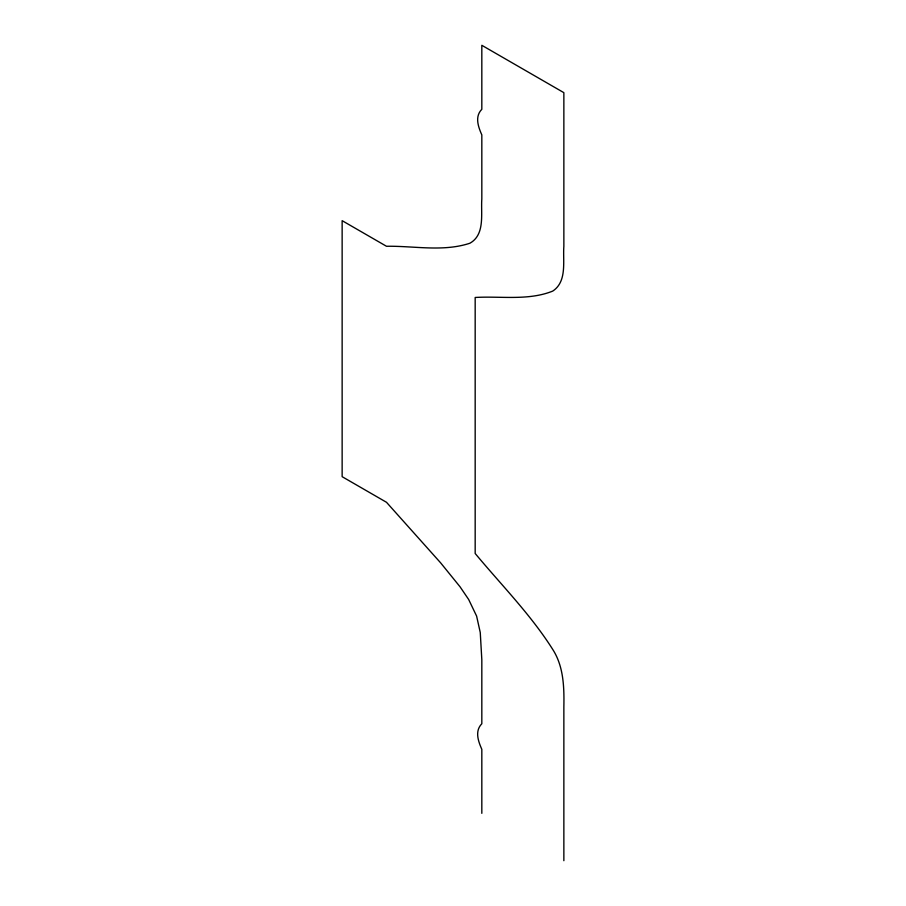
<?xml version="1.0" encoding="UTF-8"?>
<svg xmlns="http://www.w3.org/2000/svg" width="906" height="906" viewBox="0 0 906 906"><rect width="100%" height="100%" fill="white"/><g stroke="black" fill="none" stroke-linecap="round" stroke-linejoin="round"><path stroke-width="1.36" d="M563.86 860.7L563.86 707.088C564.234 687.45 563.736 666.612 552.773 649.489C530.735 614.619 501.448 585.083 475.174 553.487L475.174 297.474C500.859 295.956 528.334 300.928 552.773 291.075C567.326 281.438 562.739 261.087 563.86 246.273L563.86 92.661L481.822 45.3L481.822 109.298C474.563 116.659 478.255 126.783 481.822 134.903L481.822 198.912C480.735 213.59 485.356 234.541 469.908 243.227C443.147 252.083 414.087 245.82 386.488 246.273L342.14 220.668L342.14 476.681L386.488 502.286L440.667 562.886L460.033 586.782L468.662 599.489L476.601 616.069L480.259 632.513L481.822 659.727L481.822 723.735C474.585 731.108 478.243 741.21 481.822 749.33L481.822 813.339"/></g></svg>
